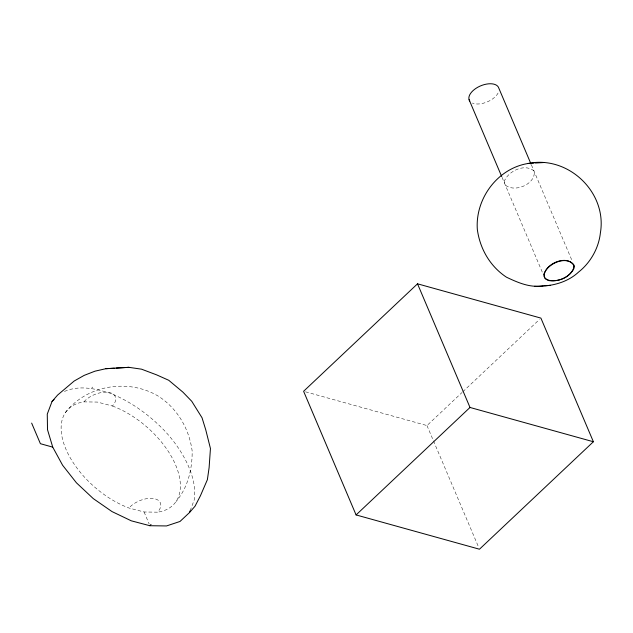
<?xml version="1.0" encoding="UTF-8"?>
<svg xmlns="http://www.w3.org/2000/svg" width="633" height="633" viewBox="0 0 633 633"><rect width="100%" height="100%" fill="white"/><g stroke="black" fill="none" stroke-linecap="round" stroke-linejoin="round"><path stroke-width="0.47" stroke-dasharray="3.17 2.37" d="M190.137 510.791L194.228 499.943A89.522 50.102 41.1 0 0 165.063 431.247C149.515 415.026 131.094 401.654 110.182 393.235C95.132 388.409 78.207 384.801 63.284 391.993M65.444 412.518C87.045 384.69 128.879 378.289 158.685 396.377C177.572 408.72 189.212 428.905 192.171 451.084C192.305 469.061 187.898 487.671 176.045 501.534M91.587 388.33L92.703 387.048M84.007 401.876L85.328 400.365A18.563 10.081 -23 0 1 108.322 392.349A18.563 10.081 -23 0 1 113.734 404.495L112.413 406.006L97.419 402.074L84.007 401.876A71.11 39.792 41.1 0 0 65.872 449.042A71.11 39.792 41.1 0 0 129.077 508.046L144.071 511.986L157.482 512.176L158.804 510.665A18.563 10.081 -23 0 0 153.392 498.519A18.563 10.081 -23 0 0 130.398 506.535L129.077 508.046M305.502 391.811L426.982 425.566L462.09 392.444M462.802 391.772L539.466 319.451M531.419 164.936L572.303 261.271M502.072 177.406L542.964 273.741M426.982 425.566L478.698 547.395M144.071 511.986L149.174 524.005M112.413 406.006A71.11 39.792 41.1 0 1 175.626 465.01A71.11 39.792 41.1 0 1 157.482 512.176M498.092 93.027A15.967 8.672 -23 0 1 472.345 103.044M504.786 180.128L504.422 182.644L505.094 184.828C514.249 193.279 536.27 184.013 534.149 171.076C525.24 163.274 509.541 170.491 504.786 180.128"/><path stroke-width="0.95" d="M128.863 367.33L105.853 368.699L94.942 371.191L84.142 375.393L74.188 381.019L57.627 395.047L52.041 401.457L47.269 414.109L47.507 429.688L52.737 447.127L62.604 465.247L76.427 482.805L93.273 498.606L111.994 511.575L131.308 520.824L149.902 525.722L166.511 525.944L180.001 521.465L189.457 512.603L195.043 506.194L200.4 495.821L207.379 479.679L209.104 467.684L210.449 448.528L205.765 429.87L202.038 417.78L191.759 401.298L182.882 392.12L168.758 380.291L156.612 374.863L141.523 369.174L128.863 367.33L116.14 368.082M189.457 512.603L190.137 510.791M149.902 525.722L151.026 524.44M417.519 283.813L303.603 391.281L356.086 514.93L479.466 549.215L593.382 441.747L540.899 318.098L417.519 283.813L470.002 407.462L593.382 441.747M356.086 514.93L470.002 407.462M52.041 401.457L54.058 399.558M534.442 286.29C550.227 286.733 566.764 283.078 578.609 272.048C590.652 262.521 598.771 248.009 600.408 232.762C607.269 192.377 568.197 155.164 528.128 163.472C497.451 168.378 475.114 198.794 477.329 229.447C479.941 248.793 490.084 266.398 506.511 277.222C518.008 282.65 530.335 288.094 543.351 285.768M528.128 163.472L534.054 163.124M535.328 163.037L544.238 162.515M544.625 285.681L550.552 285.333M105.853 368.699L114.312 368.2M52.737 447.127L40.401 443.701L31.65 423.097M531.032 164.034L498.796 88.098A15.967 8.672 -23 0 0 480.083 86.096A15.967 8.672 -23 0 0 469.749 101.019M469.077 99.666L501.692 176.504M543.969 274.121L544.53 277.729L546.192 279.446C556.597 283.568 571.654 277.499 574.258 266.161C568.26 253.556 543.644 263.7 544.127 276.471L545.298 278.425L548.74 280.585C558.409 281.946 569.209 277.491 573.894 268.669L573.846 264.903C566.219 255.02 547.197 263.811 543.969 274.121"/></g></svg>
